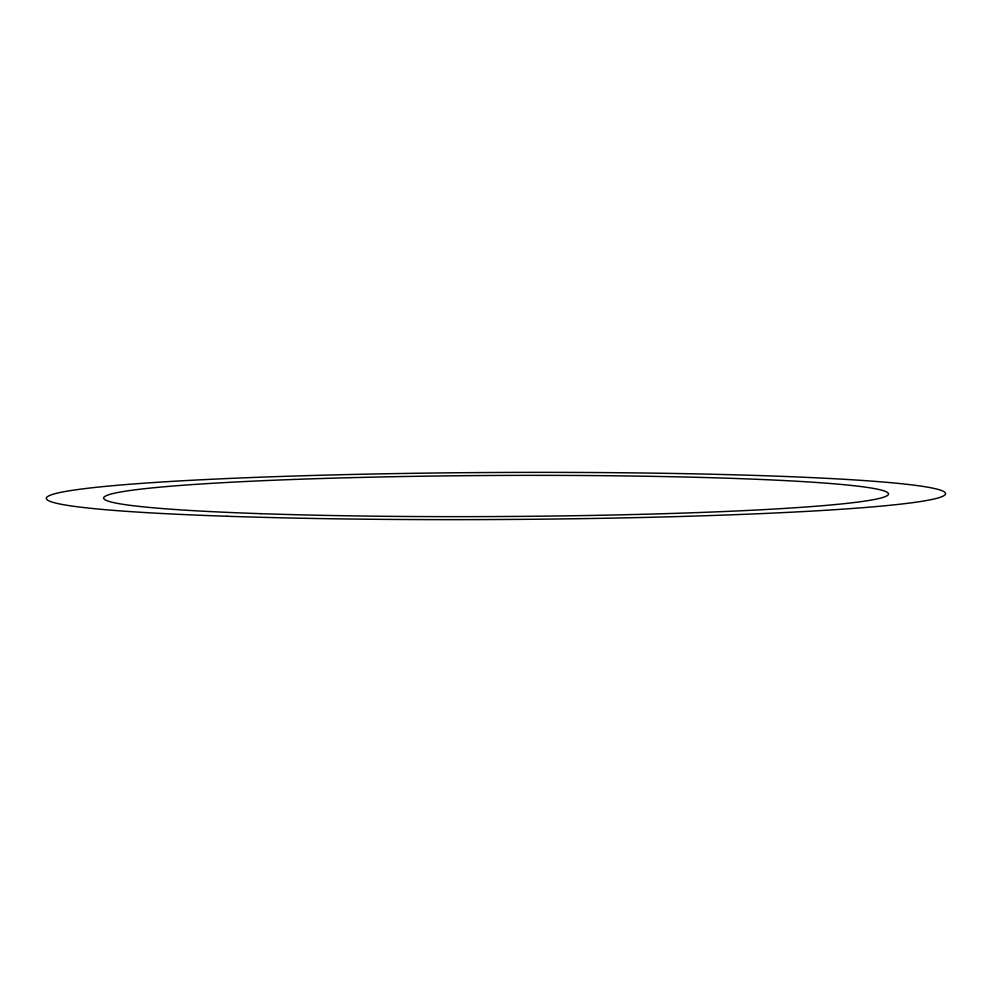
<?xml version="1.0" encoding="UTF-8"?>
<svg xmlns="http://www.w3.org/2000/svg" width="992" height="992" viewBox="0 0 992 992"><rect width="100%" height="100%" fill="white"/><g stroke="black" fill="none" stroke-linecap="round" stroke-linejoin="round"><path stroke-width="1.49" d="M226.808 516.249A449.55 23.523 -0.3 0 0 942.4 496.446A449.55 23.523 -0.3 0 0 318.792 475.304A449.55 23.523 -0.3 0 0 226.808 516.249M260.97 513.682A392.497 20.547 -0.3 0 0 885.744 496.397A392.497 20.547 -0.3 0 0 341.285 477.933A392.497 20.547 -0.3 0 0 260.97 513.682"/></g></svg>
